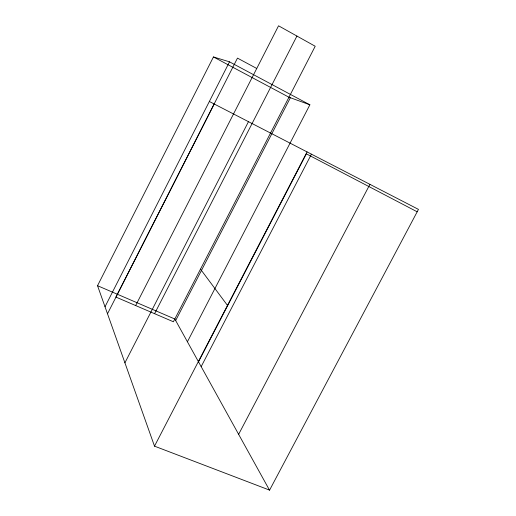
<?xml version="1.0" encoding="UTF-8"?>
<svg xmlns="http://www.w3.org/2000/svg" width="516" height="516" viewBox="0 0 516 516"><rect width="100%" height="100%" fill="white"/><g stroke="black" fill="none" stroke-linecap="round" stroke-linejoin="round"><path stroke-width="0.77" d="M269.584 490.123L154.503 446.153L97.537 285.703L213.45 56.947L229.504 61.836L309.871 104.806L187.424 341.766M105.012 306.768L229.504 61.836M107.502 313.773L214.224 104.006M135.656 305.556L278.55 25.8L315.199 46.253L173.402 321.771L115.906 297.068L237.476 58.114L256.749 68.48M124.917 362.819L248.467 121.666M154.587 313.689L296.932 36.062M175.646 320.591L290.373 97.73M154.503 446.153L307.078 151.891M198.499 361.877L306.375 153.845L417.186 211.805M201.156 366.67L311.432 154.181M238.624 434.356L369.92 184.347M309.871 104.806L288.966 97.221L213.45 56.947M97.537 285.703L174.821 319.011L269.546 490.2L418.463 209.386L209.348 101.491M200.485 269.146L227.659 305.646"/></g></svg>
